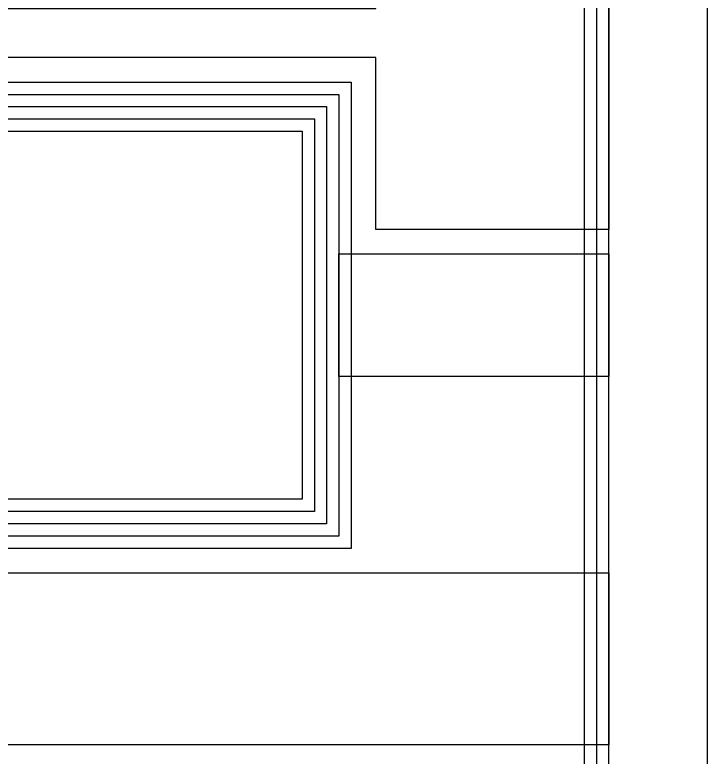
# Model space of a CAD drawing. Extents: x -87611 to 96139, y 77822 to 138139.
# Drawn here: x -19503.7 to -19221.7, y 110143.8 to 110446.3 of the extents above; entities that cross this region are included whole.
import ezdxf

# ---------------------------------------------------------------- set-up
doc = ezdxf.new("R2010")
doc.units = 0
doc.header["$MEASUREMENT"] = 0
doc.layers.get('0').update_dxf_attribs({"color": 6})
for name, color, linetype in [('L12D0 Etch', 190, 'Continuous'), ('L14D0 Au', 2, 'Continuous'), ('L15D0 PVIA', 7, 'Continuous'), ('L3D0 Base', 3, 'Continuous'), ('L4D0 Cntr', 1, 'Continuous'), ('L7D0 DE', 42, 'Continuous'), ('L8D0 Wire', 5, 'Continuous')]:
    doc.layers.add(name, color=color, linetype=linetype)

# ---------------------------------------------------------------- blocks, each defined once
blk = doc.blocks.new('_32PADS')
at = {"layer": 'L14D0 Au'}
blk.add_lwpolyline([(1160.533, -1115), (1060, -1014.467), (1060, -955), (1340, -955), (1340, -1115)], close=True, dxfattribs=at)
at = {"layer": 'L15D0 PVIA'}
blk.add_lwpolyline([(1162.604, -1110), (1065, -1012.396), (1065, -960), (1335, -960), (1335, -1110)], close=True, dxfattribs=at)
at = {"layer": 'L3D0 Base'}
for points in [[(1156.391, -1125), (1050, -1018.609), (1050, -945), (1350, -945), (1350, -1125)], [(1350, -1060), (1350, -1010), (1460, -1010), (1460, -1060)]]:
    blk.add_lwpolyline(points, close=True, dxfattribs=at)
at = {"layer": 'L4D0 Cntr'}
blk.add_lwpolyline([(1158.462, -1120), (1055, -1016.538), (1055, -950), (1345, -950), (1345, -1120)], close=True, dxfattribs=at)
at = {"layer": 'L8D0 Wire'}
blk.add_lwpolyline([(1154.32, -1130), (1045, -1020.68), (1045, -940), (1355, -940), (1355, -1130)], close=True, dxfattribs=at)
blk = doc.blocks.new('_32TRCE70')
at = {"layer": 'L14D0 Au'}
blk.add_lwpolyline([(910, 1050), (910, 1365), (840, 1365), (840, 1460), (1000, 1460), (1000, 1365), (930, 1365), (930, 1050)], close=True, dxfattribs=at)
blk = doc.blocks.new('$32_70_A')
at = {"layer": 'L12D0 Etch'}
blk.add_lwpolyline([(0, 0), (0, 2950), (50, 2950), (50, 50), (2950, 50), (2950, 2950), (0, 2950), (0, 3000), (3000, 3000), (3000, 0)], close=True, dxfattribs=at)
at = {"layer": 'L14D0 Au'}
blk.add_lwpolyline([(2640, 290), (2640, 360), (2960, 360), (2960, 290)], close=True, dxfattribs=at)
at = {"layer": 'L3D0 Base'}
blk.add_lwpolyline([(0, 0), (0, 2960), (40, 2960), (40, 40), (2960, 40), (2960, 2960), (0, 2960), (0, 3000), (3000, 3000), (3000, 0)], close=True, dxfattribs=at)
at = {"layer": 'L4D0 Cntr'}
blk.add_lwpolyline([(0, 0), (0, 2955), (45, 2955), (45, 45), (2955, 45), (2955, 2955), (0, 2955), (0, 3000), (3000, 3000), (3000, 0)], close=True, dxfattribs=at)
at = {"layer": 'L7D0 DE'}
blk.add_lwpolyline([(0, 0), (0, 2960), (40, 2960), (40, 40), (2960, 40), (2960, 2960), (0, 2960), (0, 3000), (3000, 3000), (3000, 0)], close=True, dxfattribs=at)
blk.add_blockref('_32PADS', (1500, 1500))
at = {"rotation": 270}
blk.add_blockref('_32TRCE70', (1500, 1500), dxfattribs=at)

msp = doc.modelspace()

# ---------------------------------------------------------------- block references
at = {"linetype": 'Continuous'}
msp.add_blockref('$32_70_A', (-22221.72, 109858.93), dxfattribs=at)

doc.saveas('drawing.dxf')
